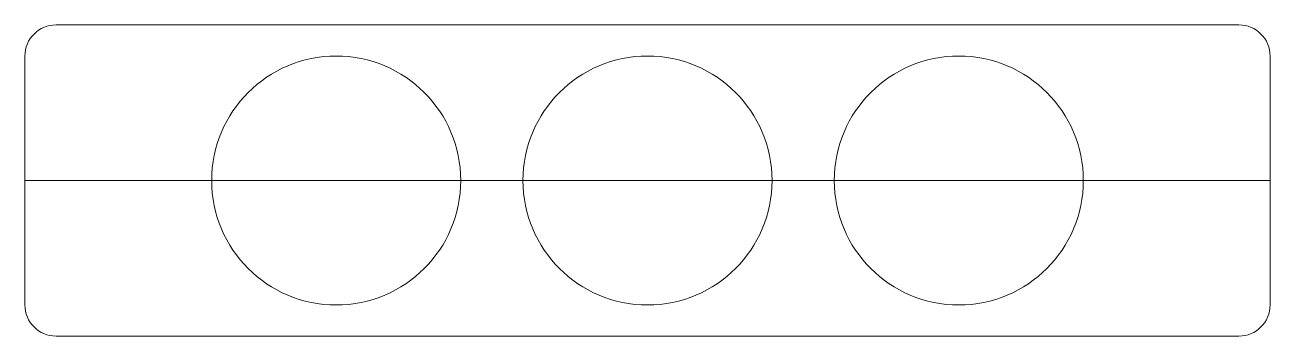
# Model space of a CAD drawing. Header units: millimetres. Extents: x 0 to 200, y 0 to 50.
import ezdxf

# ---------------------------------------------------------------- set-up
doc = ezdxf.new("R2010")
doc.units = ezdxf.units.MM

msp = doc.modelspace()

# ---------------------------------------------------------------- linework, layer by layer
at = {"color": 7, "linetype": 'Continuous', "lineweight": 13, "ltscale": 111.392113}
for p, q in [((5, 50), (195, 50)), ((0, 45), (0, 5)), ((200, 45), (200, 5)), ((5, 0), (195, 0))]:
    msp.add_line(p, q, dxfattribs=at)
at = {"color": 7, "linetype": 'Continuous', "lineweight": 13, "ltscale": 1.445699}
msp.add_line((0, 25), (200, 25), dxfattribs=at)
at = {"color": 7, "linetype": 'Continuous', "lineweight": 13, "ltscale": 1.912737}
msp.add_circle((50, 25), 20, dxfattribs=at)
at = {"color": 7, "linetype": 'Continuous', "lineweight": 13, "ltscale": 1.639864}
for centre in [(100, 25), (150, 25)]:
    msp.add_circle(centre, 20, dxfattribs=at)
at = {"color": 7, "linetype": 'Continuous', "lineweight": 13, "ltscale": 0.53158}
msp.add_arc((5, 45), 5, 90, 180, dxfattribs=at)
at = {"color": 7, "linetype": 'Continuous', "lineweight": 13, "ltscale": 1.367233}
msp.add_arc((195, 45), 5, 0, 90, dxfattribs=at)
at = {"color": 7, "linetype": 'Continuous', "lineweight": 13, "ltscale": 1.953637}
msp.add_arc((5, 5), 5, 180, 270, dxfattribs=at)
at = {"color": 7, "linetype": 'Continuous', "lineweight": 13, "ltscale": 1.085354}
msp.add_arc((195, 5), 5, 270, 0, dxfattribs=at)

doc.saveas('drawing.dxf')
